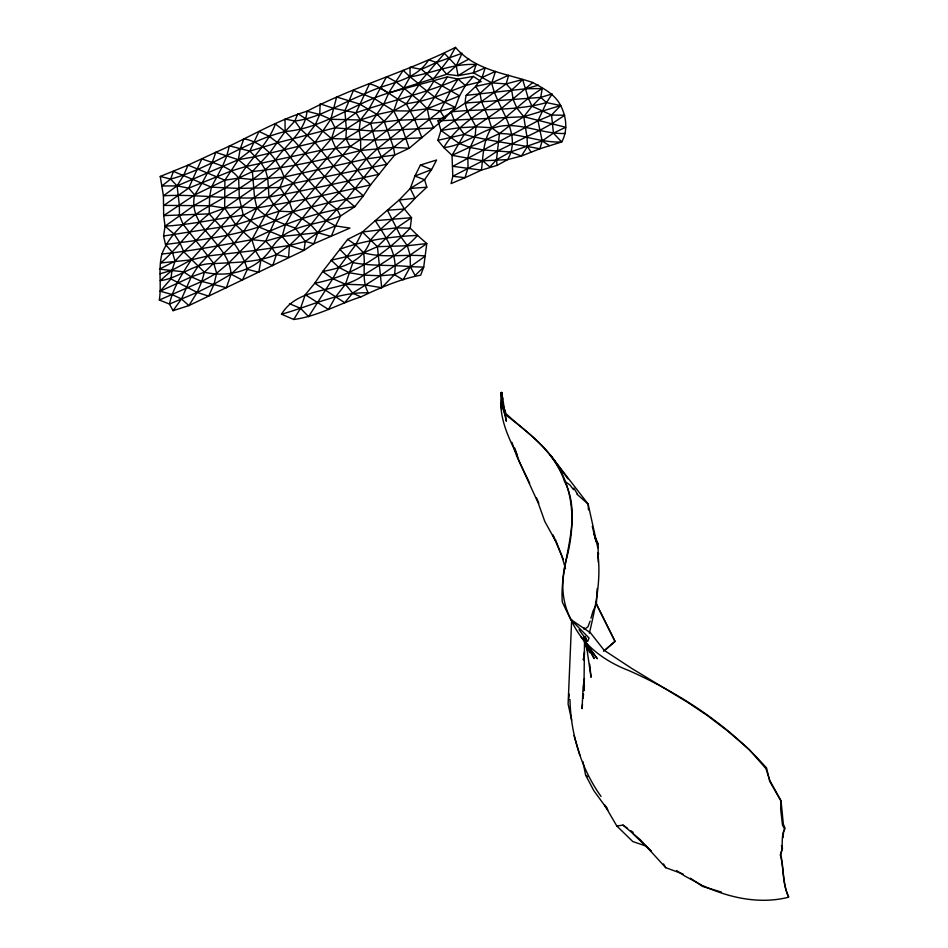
<?xml version="1.0" encoding="UTF-8"?>
<svg xmlns="http://www.w3.org/2000/svg" width="948" height="948" viewBox="0 0 948 948"><rect width="100%" height="100%" fill="white"/><g stroke="black" fill="none" stroke-linecap="round" stroke-linejoin="round"><path stroke-width="1.42" d="M159.347 300.018L201.817 281.449L216.63 273.202L228.669 263.106L251.848 239.69L265.203 215.35L273.545 204.567L284.305 194.387L301.784 172.583L331.516 138.538L360.394 119.993L377.186 114.53L393.74 110.845L406.313 103.806L419.952 101.389L434.836 97.217L465.397 85.557L481.181 81.599L473.36 76.409L465.397 85.557L459.543 95.867L455.218 107.408L444.79 118.346L409.192 148.267L394.783 155.01L387.045 164.217L293.501 183.331L279.944 187.479L256.967 207.979L250.853 220.422L243.328 232.023L234.512 242.996L204.424 272.206L201.817 281.449L197.16 292.411L188.901 305.588L181.483 298.964L171.861 294.473L160.188 291.178L170.901 278.937L172.026 270.227L175.06 261.079L172.512 252.512L165.497 244.454L163.566 236.005L165.059 226.169L163.672 215.623L194.636 194.968L224.913 180.191L238.386 159.714L240.128 149.18L243.861 138.799C263.497 142.33 277.989 158.778 284.044 177.11L293.501 183.331L311.335 207.091L326.159 220.754L335.568 225.92L349.978 228.077L313.847 243.743L304 250.379L188.901 305.588L173.046 310.671L169.443 304.047L159.347 300.018C161.67 284.601 158.091 269.185 161.907 253.993C170.213 232.45 190.003 216.594 209.899 205.728C232.959 192.456 257.015 179.326 275.56 159.928C286.237 144.274 305.659 131.286 306.939 111.248C354.682 86.244 407.344 71.586 455.49 47.4C474.96 70.318 505.924 73.411 532.788 82.523C543.382 88.46 554.876 94.018 560.635 105.548C566.394 116.604 568.101 130.812 561.678 141.975L539.862 148.777L521.447 156.005L507.701 159.596L482.71 160.84L452.03 155.33L443.794 147.556L437.858 140.328L440.962 130.433L438.047 120.846L480.02 93.342L491.751 82.867L508.649 75.236L506.149 83.91L440.962 130.433L459.448 143.634L470.172 147.485L483.314 149.95L510.368 152L521.447 156.005L527.455 146.49L526.981 136.974L523.782 116.734L516.933 108.179L513.129 99.398L511.624 89.799L506.149 83.91L491.751 82.867L475.659 86.387L466.215 95.357C462.565 107.16 471.049 116.924 475.92 126.819L475.149 136.571L470.172 147.485L467.885 157.724L468.016 167.784L465.006 177.714L451.094 183.592L452.812 176.269L452.03 155.33L464.2 134.391L500.971 108.807L532.788 82.523M465.397 85.557L458.085 79.063C425.214 93.449 389.794 100.903 355.938 112.836L333.874 108.368L320.14 103.853L319.737 114.483L315.317 124.745L290.42 157.024L280.205 168.045L267.786 178.39L224.652 208.074L209.153 213.881L163.672 215.623L163.423 195.774L160.259 176.447L188.059 165.13L224.913 180.191L224.652 208.074L235.756 224.83L251.848 239.69L255.285 250.462L260.973 259.847L272.728 265.641L276.378 254.609L289.448 245.473L310.802 224.794L328.316 202.765L339.728 192.029L366.426 158.885L377.577 148.646L427.287 108.747L447.42 76.883L458.085 79.063L473.36 76.409M468.845 59.108L456.249 65.791L446.686 74.288L403.812 87.974L395.778 81.658L386.63 76.681L368.973 108.984L360.394 119.993L359.174 130.326L360.572 139.877L360.726 150.483L372.066 167.144L378.738 174.385C342.192 182.123 305.754 190.501 268.971 197.018C233.682 200.478 198.642 193.771 163.423 195.774L177.075 185.891L238.386 159.714L249.834 151.111L277.646 142.698L335.035 127.814L372.694 131.108L433.71 127.968L429.349 119.069L427.287 108.747L419.952 101.389L404.275 88.508L397.733 99.398L393.74 110.845L402.627 129.153L409.192 148.267L393.479 147.378L360.726 150.483L350.049 146.585L345.913 138.598L346.364 129.402L344.894 110.797L353.426 90.415L374.59 98.758L393.74 110.845L410.235 110.999L427.287 108.747L440.145 110.999L444.79 118.346L398.895 120.206L370.656 123.347L360.394 119.993L330.793 119.282L319.737 114.483L306.939 111.248C275.027 121 246.302 139.095 215.729 152.308C211.12 167.559 203.346 181.696 194.636 194.968C187.23 228.432 229.203 242.818 231.063 274.197L226.382 287.754L201.817 281.449L191.283 276.887L183.32 271.768L159.513 269.149L175.06 261.079L183.746 251.753L196.295 240.437L215.326 219.723L224.652 208.074L241.456 207.031L256.967 207.979L305.446 199.234L370.561 184.919L387.045 164.217C376.522 153.126 374.626 137.46 370.656 123.347L383.644 104.292L388.799 92.904L447.42 76.883M598.307 562.176L598.058 543.927L593.875 533.949M584.513 641.63L583.932 690.879L584.454 685.297M571.68 619.589L568.113 704.056L571.68 720.29M590.96 618.25L593.01 611.152L596.387 604.16L597.204 588.459M465.302 103.036L540.751 97.383L552.186 93.923L546.486 102.585L537.978 120.752L542.173 140.944L539.862 148.777C514.574 143.906 489.097 141.133 464.2 134.391L454.317 120.526L450.928 111.888C482.733 108.416 515.451 111.354 546.486 102.585L560.635 105.548L551.546 115.052L553.431 133.111L561.678 141.975C540.431 142.947 520.689 133.514 499.466 133.561L491.574 127.719L488.54 118.062L481.454 101.543L480.02 93.342L475.659 86.387L482.082 77.511L495.484 71.408L491.751 82.867C496.906 108.807 522.751 132.459 507.701 159.596L497.131 165.367L481.442 170.13L452.883 166.315L537.978 120.752L551.546 115.052L564.724 115.253L551.914 123.714L539.72 130.386L497.143 151.194L482.71 160.84L452.812 176.269L465.006 177.714L481.442 170.13C483.207 155.602 483.125 140.446 491.574 127.719C509.597 116.083 523.841 99.659 542.185 88.543L540.751 97.383L531.994 106.247L523.782 116.734L509.823 125.574L499.466 133.561L452.03 155.33M347.655 239.394L355.725 244.809L363.594 252.772C383.822 258.508 404.855 253.815 425.462 256.007L410.366 266.672L394.392 274.659L380.255 275.75L363.653 275.11L349.433 272.787L338.839 267.395L331.16 260.19L363.594 252.772L377.411 246.681L407.332 245.745L426.778 243.565L380.255 275.75L352.585 293.122L344.74 302.72L314.748 283.227C351.72 276.449 384.438 254.834 410.235 228.148L411.527 217.684L375.218 220.671L362.385 232.011L347.655 239.394L322.687 271.495L332.748 278.724L345.439 284.258L365.347 284.969L381.7 287.718L394.392 274.659C398.302 254.052 385.611 236.882 375.218 220.671L399.155 200.028L410.271 188.439L424.574 179.741L431.565 169.597L436.578 160.011L420.426 165.023L414.904 176.055L410.271 188.439L415.046 198.262C401.632 213.869 383.063 224.001 370.407 240.282C363.511 261.589 342.394 267.715 322.687 271.495L314.748 283.227L305.28 294.698L300.528 308.301L293.726 319.476L281.509 314.191C299.035 285.372 338.744 293.773 363.653 275.11C382.435 263.117 402.45 252.097 417.57 235.424L426.778 243.565L423.709 267.123L420.675 275.181C400.068 279.067 379.852 287.86 360.868 296.914C338.329 304 317.426 316.49 293.726 319.476M165.059 226.169C191.46 224.605 217.199 218.763 243.304 215.184L258.863 227.022L282.149 236.455L289.448 245.473L288.583 257.37L276.378 254.609C256.671 262.786 234.843 262.193 213.869 263.639C193.854 262.667 179.113 278.451 160.283 280.62L172.026 270.227L191.306 259.859L207.742 255.984L255.285 250.462L289.448 245.473L305.303 241.467L317.817 232.698L335.568 225.92L340.545 216.014L354.825 206.664L363.38 195.869L370.561 184.919L363.558 177.786L351.246 162.132L342.749 155.567L335.699 147.959L331.516 138.538L315.317 124.745L297.814 113.689L294.887 121.036L285.111 131.535L269.73 152.877L252.358 171.576L238.647 178.117L224.806 188.273L194.411 205.266L165.059 226.169L174.302 234.274L179.871 242.735L183.746 251.753L204.424 272.206C229.807 278.131 257.026 270.227 271.91 247.819C286.983 223.361 316.976 225.991 340.545 216.014L337.097 209.532L328.316 202.765L301.784 172.583L284.566 149.429L277.646 142.698L268.924 136.145L258.994 131.44L249.834 151.111L260.937 162.701L265.487 170.036L267.786 178.39L268.971 197.018L273.545 204.567L279.21 211.191L292.659 211.831L328.316 202.765L363.38 195.869L355.192 188.664L333.483 166.078L315.044 142.508L300.694 129.177L294.887 121.036L285.028 119.033L285.111 131.535C309.605 155.496 327.735 185.251 354.825 206.664C318.682 211.131 284.222 223.301 251.848 239.69C221.939 245.011 192.112 250.983 161.907 253.993M783.06 837.558L783.534 832.036L785.015 828.114L783.344 824.179L781.022 800.728L770.037 780.927L765.865 768.532L749.252 749.536L727.4 730.79L706.947 715.23L687.608 702.29L631.724 668.423L604.149 650.292L590.414 632.754L570.637 619.4L562.306 602.087C559.178 561.797 584.229 519.611 564.463 481.157C554.319 451.746 528.463 432.371 504.763 414.146L502.594 404.974L501.705 392.413L506.362 421.22L502.594 404.974M224.913 180.191L238.647 178.117L252.547 179.504L284.044 177.11L366.426 158.885L394.783 155.01L393.479 147.378L384.141 121.332L377.186 114.53L359.695 104.079L336.647 96.98L330.793 119.282L315.044 142.508L284.044 177.11L268.106 187.443L241.456 207.031L229.843 216.831L191.306 259.859L160.793 262.94C178.319 248.044 190.607 227.911 209.153 213.881L209.627 196.615L211.392 187.159L222.602 166.113L226.75 156.088L229.369 145.826L249.834 151.111M582.499 704.293L582.06 708.689L583.115 687.016L584.466 678.495M583.079 698.427L583.518 694.019M584.015 629.247L584.158 627.86L585.034 628.915L587.879 626.877L590.142 621.082M568.587 699.825L569.227 694.185M584.489 651.56L583.34 659.927L584.561 653.67M499.466 133.561L496.479 159.726L497.131 165.367M170.901 278.937L197.16 292.411L208.679 296.143L214.058 284.116L216.63 273.202L213.869 263.639L183.071 224.202L179.433 215.397L179.362 205.372L177.075 185.891L183.722 175.143L188.059 165.13L215.729 152.308L238.386 159.714L252.358 171.576L254.562 197.8L256.967 207.979C266.933 219.166 281.84 222.91 295.278 228.184L305.303 241.467L304 250.379L289.448 245.473M260.973 259.847L258.78 272.313L247.345 269.315C240.543 247.238 224.214 230.554 209.153 213.881M597.738 557.507L598.638 553.312M589.372 633.193C595.498 607.075 601.494 579.927 597.738 553.016M251.848 239.69L265.689 241.112L282.149 236.455L285.466 224.522L292.659 211.831L305.446 199.234L350.049 146.585L372.694 131.108L384.141 121.332L393.74 110.845M491.751 82.867L482.082 77.511L485.175 67.9L473.419 72.866L458.05 75.698L446.686 74.288L436.566 62.461L428.674 59.843C415.023 82.168 385.658 82.595 364.399 94.136C341.209 103.024 320.069 117.919 294.887 121.036M331.516 138.538L335.035 127.814L355.938 112.836L369.483 83.862C383.442 87.335 393.574 97.94 406.313 103.806L414.549 119.306L421.979 137.804L374.922 140.055L331.516 138.538L254.514 156.776L238.386 159.714M380.053 87.951L388.479 93.153L403.812 87.974L410.093 76.871C432.3 73.292 453.144 63.113 476.169 64.547L473.419 72.866L482.082 77.511M289.507 303.751L300.528 308.301L308.586 316.656L332.748 278.724L338.839 267.395L355.725 244.809L362.385 232.011L396.691 227.816L410.235 228.148L417.57 235.424C390.991 236.514 364.861 240.223 339.716 249.277L352.881 262.596L345.439 284.258L335.319 297.222L328.47 309.475L305.28 294.698M406.313 103.806L419.04 84.787L434.836 97.217L455.218 107.408L440.145 110.999L381.428 156.906L372.066 167.144L346.553 199.281L326.159 220.754L317.817 232.698L313.847 243.743L305.303 241.467M350.049 146.585L321.206 150.246L245.615 166.587L231.573 170.853L188.699 188.142L177.075 185.891L161.871 185.962L170.628 179.077L173.437 171.41L211.392 187.159L238.837 188.415L279.944 187.479L289.436 202.102L292.659 211.831L310.802 224.794L317.817 232.698L331.231 236.479L335.568 225.92M191.306 259.859C182.241 273.498 173.105 287.919 169.443 304.047L197.16 292.411L214.058 284.116L231.063 274.197L265.689 241.112L279.21 211.191L289.436 202.102L335.699 147.959L345.913 138.598L370.656 123.347M279.944 187.479L284.044 177.11M224.652 208.074L209.899 205.728L163.886 205.396L188.699 188.142L201.829 158.837C214.746 163.803 229.949 166.267 238.647 178.117L239.323 198.025L243.304 215.184L227.425 235.211L198.156 266.056L191.283 276.887L181.483 298.964L173.046 310.671M247.345 269.315L242.427 280.134L231.063 274.197M456.249 65.791L462.091 53.278L436.566 62.461L421.469 69.346L410.01 67.201L410.093 76.871L418.518 83.554L444.47 53.396L456.249 65.791L458.05 75.698L476.169 64.547M440.145 110.999L450.608 90.866L458.085 79.063M381.7 287.718L377.411 246.681L396.691 227.816L411.527 217.684L404.381 209.022L387.424 210.207L401.087 237.071L407.332 245.745L410.14 255.261L410.366 266.672L403.125 279.826L394.392 274.659M455.49 47.4L449.471 58.089L433.224 79.158L421.469 69.346M238.647 178.117C249.608 159.098 267.68 145.174 275.406 123.987L285.111 131.535C323.043 128.608 353.154 103.522 388.799 92.904M388.479 93.153L403.149 70.33L410.093 76.871M295.278 228.184C314.357 200.123 339.692 177.015 360.726 150.483C387.27 129.923 416.658 110.833 433.805 81.125L459.543 95.867L427.287 108.747M551.546 115.052L531.994 106.247L528.202 97.94L522.621 79.49C499.122 105.418 461.83 116.568 443.794 147.556C467.767 145.317 485.364 124.532 509.823 125.574C528.652 125.954 546.38 134.178 565.269 133.478M420.426 165.023L431.565 169.597L414.904 176.055L424.574 179.741L426.837 187.183L415.046 198.262L399.155 200.028L404.381 209.022M604.8 650.399L615.003 641.381L596.091 603.556M603.509 651.24L615.015 641.381L595.557 602.312M482.71 160.84L489.915 166.978L496.479 159.726L510.368 152L542.173 140.944L553.431 133.111L565.719 127.269L523.782 116.734L438.047 120.846M243.304 215.184L256.967 207.979M292.659 211.831C254.005 234.334 208.951 238.837 165.497 244.454M160.188 291.178L191.283 276.887L204.424 272.206M523.782 116.734L560.635 105.548M281.509 314.191C310.15 306.37 337.95 291.854 368.262 292.825C361.259 280.264 365.786 266.175 363.594 252.772M160.259 176.447L170.628 179.077C210.812 168.27 244.726 141.572 285.111 131.535M160.105 273.771L172.026 270.227M279.21 211.191L235.756 224.83L163.566 236.005M466.215 95.357L525.962 88.757L538.535 85.13M360.726 150.483C325.093 159.513 288.95 167.5 252.358 171.576M506.149 83.91L522.621 79.49M437.858 140.328L464.2 134.391M440.962 130.433L459.318 127.743L475.92 126.819L491.574 127.719M607.277 808.348L604.492 804.911L616.804 825.992L623.037 825.115L627.529 828.339M317.817 232.698L282.149 236.455M410.271 188.439L426.837 187.183M525.962 88.757L542.185 88.543M410.366 266.672L423.709 267.123L415.07 275.512L410.366 266.672C391.216 264.67 371.889 266.388 352.881 262.596M721.428 892.092L702.35 886.344L690.511 878.251M646.512 846.209L632.802 841.563L616.804 825.992M623.037 825.115L640.019 839.501L665.745 867.693L683.105 874.044M702.859 885.681C729.474 897.875 759.751 904.593 788.653 897.199C782.527 883.465 783.889 868.569 780.773 854.48C783.581 846.28 780.56 837.155 784.6 829.121L782.503 825.115L780.666 809.082L780.832 800.847L769.646 781.176L766.588 768.022C729.142 725.635 680.569 693.652 629.116 670.674C604.137 661.111 581.48 644.533 570.909 619.198C561.263 601.198 561.003 580.058 565.98 560.624C574.476 530.181 575.306 496.029 558.965 467.921C546.475 445.062 524.291 430.973 505.912 413.553L502.914 404.903L500.745 392.543L502.748 398.516L500.674 405.91L502.025 409.797M360.868 296.914L352.585 293.122L345.439 284.258M701.591 885.005L685.084 876.189L676.599 870.584M542.173 140.944L549.33 145.577M564.463 481.157L569.902 484.938L573.481 489.618M582.949 761.694L585.591 775.085L587.76 776.637M630.906 830.768L633.145 832.38M577.048 494.287L588.127 504.075L597.797 547.778M540.751 97.383L546.486 102.585M377.411 246.681L362.385 232.011M645.197 845.509L651.252 851.268M651.205 851.221L633.323 834.121M570.637 619.4L589.052 638.028L587.63 641.464L579.027 629.721M170.628 179.077L177.075 185.891M265.689 241.112L271.91 247.819L276.378 254.609M607.893 809.983L593.78 790.573L585.591 775.085M188.699 188.142L194.636 194.968M550.302 454.957L567.935 478.835M550.29 454.969L588.127 504.075L588.447 509.823M580.804 636.665L597.323 658.73L583.553 639.45L594.218 658.599L584.774 640.872L589.609 652.639M601.008 796.379C580.958 768.366 570.743 733.882 569.973 699.588M527.455 146.49L530.975 152.083M355.938 112.836L360.394 119.993M573.801 488.101L577.403 494.05M663.541 863.948L665.745 867.693M594.728 537.433L598.058 543.927M529.659 483.219L518.959 460.846L514.871 448.214M330.793 119.282L335.035 127.814M517.371 455.396C507.476 435.831 497.807 414.951 501.705 392.413L501.942 404.286M781.365 845.675L782.515 848.128L780.299 854.918C784.055 868.664 782.088 883.429 788.618 896.784M563.361 559.486L552.826 534.885L555.149 540.147L544.816 521.507L538.334 503.317L516.743 456.142L511.908 442.301M536.473 497.736L538.831 503.139M555.564 539.803L561.607 555.433L565.518 568.67M583.707 637.234L587.203 648.231M574.038 735.482L579.856 755.106M592.275 526.33L596.043 541.711M584.691 636.57L587.393 648.1M595.865 601.743L596.387 604.16M584.691 638.051L587.002 649.629L586.682 646.761M585.07 636.381L591.042 677.31L589.703 664.228M585.402 637.98L586.824 649.558L586.563 646.607M585.698 638.146L586.35 643.882M585.793 637.755L586.314 643.656"/></g></svg>
